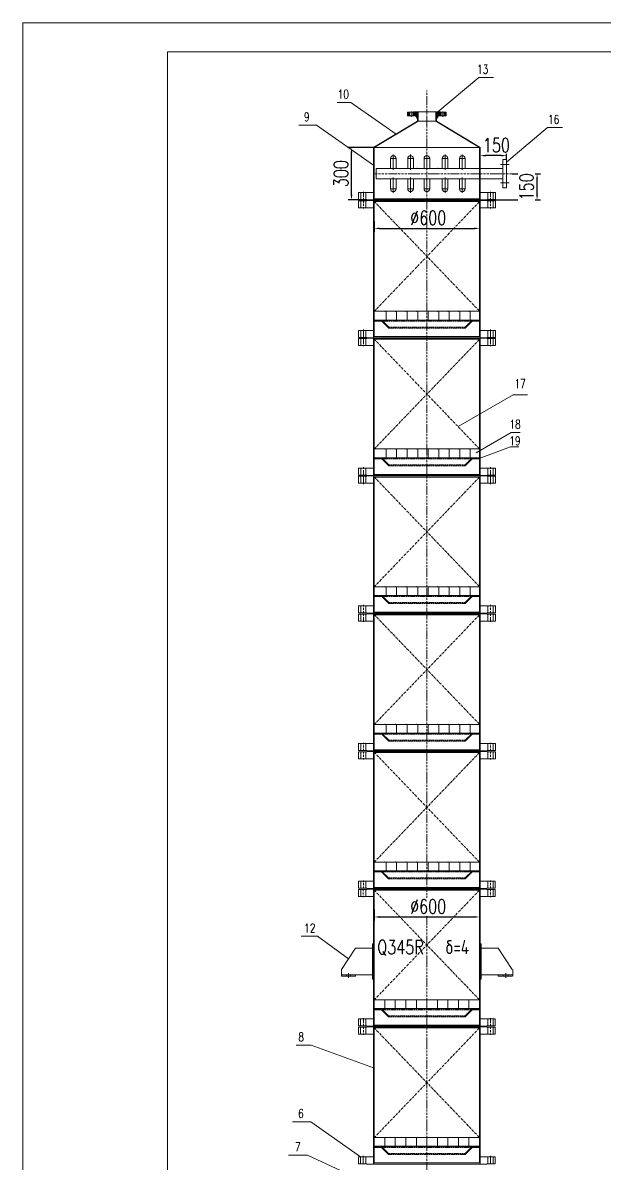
# Model space of a CAD drawing. Header units: millimetres. Extents: x 53862 to 60792, y 29949 to 39750.
# Drawn here: x 53862 to 57182, y 33243 to 39750 of the extents above; entities that cross this region are included whole.
import ezdxf

# ---------------------------------------------------------------- set-up
doc = ezdxf.new("R2010")
doc.units = ezdxf.units.MM
for name, pattern in [('ACAD_ISO02W100', [11, 8, -3]), ('ACAD_ISO10W100', [18.7, 12, -3, 0.7, -3]), ('ACAD_ISO12W100', [22.4, 12, -3, 0.7, -3, 0.7, -3])]:
    doc.linetypes.add(name, pattern=pattern)
for name, color, linetype, lineweight in [('中心线', 1, 'ACAD_ISO10W100', 18), ('双点划线', 3, 'ACAD_ISO12W100', 18), ('标注', 7, 'Continuous', 18), ('细实线', 7, 'Continuous', 18), ('虚线', 6, 'ACAD_ISO02W100', 18)]:
    doc.layers.add(name, color=color, linetype=linetype, lineweight=lineweight)
doc.styles.add('50', font='simplex.shx', dxfattribs={"width": 0.75, "height": 50, "bigfont": 'gbcbig.shx'})
doc.styles.add('80', font='simplex.shx', dxfattribs={"width": 0.75, "height": 80, "bigfont": 'gbcbig.shx'})
doc.dimstyles.new('80', dxfattribs={"dimtxt": 80, "dimasz": 30, "dimexe": 20, "dimexo": 1, "dimgap": 20, "dimtad": 1, "dimdec": 0, "dimdsep": 46, "dimtxsty": '80', "dimcen": 5, "dimadec": 0, "dimazin": 0, "dimtfac": 1, "dimtdec": 0, "dimtmove": 0, "dimatfit": 3, "dimfxl": 1, "dimtfill": 1, "dimarcsym": 1})

# ---------------------------------------------------------------- blocks, each defined once
blk = doc.blocks.new('*D27')
at = {"layer": 'Defpoints', "color": 0}
for p in [(55735.8, 39039.7), (55861.8, 39039.7), (55823.3, 38739.7)]:
    blk.add_point(p, dxfattribs=at)
at = {"layer": '标注', "color": 0, "lineweight": -2}
for p, q in [((55860.8, 39039.7), (55715.8, 39039.7)), ((55735.8, 38769.7), (55735.8, 39009.7)), ((55822.3, 38739.7), (55715.8, 38739.7))]:
    blk.add_line(p, q, dxfattribs=at)
at = {"layer": '标注', "color": 0}
for points in [[(55730.8, 39009.7), (55740.8, 39009.7), (55735.8, 39039.7)], [(55730.8, 38769.7), (55740.8, 38769.7), (55735.8, 38739.7)]]:
    blk.add_solid(points, dxfattribs=at)
at = {"layer": '标注', "color": 0, "insert": (55675.8, 38889.7), "char_height": 80, "attachment_point": 5, "rotation": 90, "style": '80', "bg_fill": 3, "box_fill_scale": 1.1, "bg_fill_color": 256, "bg_fill_true_color": 13158600, "bg_fill_transparency": 13723400}
blk.add_mtext('300', dxfattribs=at)
blk = doc.blocks.new('*D28')
at = {"layer": 'Defpoints', "color": 0}
for p in [(56651.4, 38889.7), (56508.3, 38739.7)]:
    blk.add_point(p, dxfattribs=at)
at = {"layer": '标注', "color": 0, "lineweight": -2}
for p, q in [((56652.4, 38889.7), (56813.5, 38889.7)), ((56793.5, 38769.7), (56793.5, 38859.7)), ((56509.3, 38739.7), (56813.5, 38739.7))]:
    blk.add_line(p, q, dxfattribs=at)
at = {"layer": '标注', "color": 0}
for points in [[(56788.5, 38859.7), (56798.5, 38859.7), (56793.5, 38889.7)], [(56788.5, 38769.7), (56798.5, 38769.7), (56793.5, 38739.7)]]:
    blk.add_solid(points, dxfattribs=at)
at = {"layer": '标注', "color": 0, "insert": (56733.5, 38814.7), "char_height": 80, "attachment_point": 5, "rotation": 90, "style": '80', "bg_fill": 3, "box_fill_scale": 1.1, "bg_fill_color": 256, "bg_fill_true_color": 13158600, "bg_fill_transparency": 11717176}
blk.add_mtext('150', dxfattribs=at)
at = {"layer": 'Defpoints', "color": 0}
blk.add_point((56793.5, 38889.7), dxfattribs=at)
blk = doc.blocks.new('*D29')
at = {"layer": 'Defpoints', "color": 0}
for p in [(56469.8, 38969.9), (56619.8, 38969.9)]:
    blk.add_point(p, dxfattribs=at)
at = {"layer": '标注', "color": 0, "lineweight": -2}
for p, q in [((56469.8, 38970.9), (56469.8, 39012.6)), ((56589.8, 38992.6), (56499.8, 38992.6)), ((56619.8, 38970.9), (56619.8, 39012.6))]:
    blk.add_line(p, q, dxfattribs=at)
at = {"layer": '标注', "color": 0}
for points in [[(56499.8, 38997.6), (56499.8, 38987.6), (56469.8, 38992.6)], [(56589.8, 38997.6), (56589.8, 38987.6), (56619.8, 38992.6)]]:
    blk.add_solid(points, dxfattribs=at)
at = {"layer": '标注', "color": 0, "insert": (56562, 39052.6), "char_height": 80, "attachment_point": 5, "style": '80', "bg_fill": 3, "box_fill_scale": 1.1, "bg_fill_color": 256, "bg_fill_true_color": 13158600, "bg_fill_transparency": 11717176}
blk.add_mtext('150', dxfattribs=at)
at = {"layer": 'Defpoints', "color": 0}
blk.add_point((56469.8, 38992.6), dxfattribs=at)
blk = doc.blocks.new('*D36')
at = {"layer": 'Defpoints', "color": 0}
for p in [(55865.8, 38620.6), (56465.8, 38620.6), (56465.8, 38577.8)]:
    blk.add_point(p, dxfattribs=at)
at = {"layer": '标注', "color": 0, "lineweight": -2}
for p, q in [((55865.8, 38619.6), (55865.8, 38557.8)), ((56465.8, 38619.6), (56465.8, 38557.8)), ((55895.8, 38577.8), (56435.8, 38577.8))]:
    blk.add_line(p, q, dxfattribs=at)
at = {"layer": '标注', "color": 0}
for points in [[(55895.8, 38582.8), (55895.8, 38572.8), (55865.8, 38577.8)], [(56435.8, 38582.8), (56435.8, 38572.8), (56465.8, 38577.8)]]:
    blk.add_solid(points, dxfattribs=at)
at = {"layer": '标注', "color": 0, "insert": (56173.2, 38637.8), "char_height": 80, "attachment_point": 5, "style": '80', "bg_fill": 3, "box_fill_scale": 1.1, "bg_fill_color": 256, "bg_fill_true_color": 13158600, "bg_fill_transparency": 0}
blk.add_mtext('%%C600', dxfattribs=at)
blk = doc.blocks.new('HGCAD#HGTFTK~A4Z~HGCAD图框')
at = {"layer": '细实线', "color": 7}
blk.add_lwpolyline([(5, -5), (-205, -5), (-205, 292), (5, 292)], close=True, dxfattribs=at)
at = {"layer": '细实线', "color": 2}
blk.add_lwpolyline([(0, 0), (-180, 0), (-180, 287), (0, 287)], close=True, dxfattribs=at)
blk = doc.blocks.new('*D24')
at = {"layer": 'Defpoints', "color": 0}
for p in [(55865.4, 34694.7), (56465.4, 34694.7), (56465.4, 34651.9)]:
    blk.add_point(p, dxfattribs=at)
at = {"layer": '标注', "color": 0, "lineweight": -2}
for p, q in [((55865.4, 34693.7), (55865.4, 34631.9)), ((56465.4, 34693.7), (56465.4, 34631.9)), ((55895.4, 34651.9), (56435.4, 34651.9))]:
    blk.add_line(p, q, dxfattribs=at)
at = {"layer": '标注', "color": 0}
for points in [[(55895.4, 34656.9), (55895.4, 34646.9), (55865.4, 34651.9)], [(56435.4, 34656.9), (56435.4, 34646.9), (56465.4, 34651.9)]]:
    blk.add_solid(points, dxfattribs=at)
at = {"layer": '标注', "color": 0, "insert": (56172.8, 34711.9), "char_height": 80, "attachment_point": 5, "style": '80', "bg_fill": 3, "box_fill_scale": 1.1, "bg_fill_color": 256, "bg_fill_true_color": 13158600, "bg_fill_transparency": 11716660}
blk.add_mtext('%%C600', dxfattribs=at)

msp = doc.modelspace()

# ---------------------------------------------------------------- hatches: boundary and pattern name
at = {"layer": '标注', "linetype": 'Continuous'}
h = msp.add_hatch(dxfattribs=at)
h.set_pattern_fill('_USER', scale=3, angle=45, style=0, pattern_type=0)
h.set_pattern_definition([(315, (-170873.817, 209322.663), (-2.121320344, -2.121320344), [])])
h.paths.add_polyline_path([(56055.8, 39219.7), (56055.8, 39239.7), (56066.8, 39239.7), (56066.8, 39219.7)])
h.paths.add_polyline_path([(56275.8, 39219.7), (56275.8, 39239.7), (56264.8, 39239.7), (56264.8, 39219.7)])
edge = h.paths.add_edge_path()
edge.add_arc((56097.4, 39213.7), 6, 31.42957, 90, ccw=False)
edge.add_line((56102.5, 39216.8), (56110.9, 39203.1))
edge.add_arc((56105.8, 39200), 6, 0, 31.42957, ccw=False)
edge.add_line((56111.8, 39200), (56111.8, 39189.7))
edge.add_line((56111.8, 39189.7), (56115.4, 39189.7))
edge.add_line((56115.4, 39189.7), (56115.4, 39241.7))
edge.add_line((56115.4, 39241.7), (56087.8, 39241.7))
edge.add_line((56087.8, 39241.7), (56087.8, 39239.7))
edge.add_line((56087.8, 39239.7), (56084.8, 39239.7))
edge.add_line((56084.8, 39239.7), (56084.8, 39219.7))
edge.add_line((56084.8, 39219.7), (56097.4, 39219.7))
edge = h.paths.add_edge_path()
edge.add_arc((56234.1, 39213.7), 6, 90, 148.57043)
edge.add_line((56229, 39216.8), (56220.7, 39203.1))
edge.add_arc((56225.8, 39200), 6, 148.57043, 180)
edge.add_line((56219.8, 39200), (56219.8, 39189.7))
edge.add_line((56219.8, 39189.7), (56216.2, 39189.7))
edge.add_line((56216.2, 39189.7), (56216.2, 39241.7))
edge.add_line((56216.2, 39241.7), (56243.8, 39241.7))
edge.add_line((56243.8, 39241.7), (56243.8, 39239.7))
edge.add_line((56243.8, 39239.7), (56246.8, 39239.7))
edge.add_line((56246.8, 39239.7), (56246.8, 39219.7))
edge.add_line((56246.8, 39219.7), (56234.1, 39219.7))

# ---------------------------------------------------------------- linework, layer by layer
at = {"layer": '中心线'}
for p, q in [((55973.8, 38911.6), (55973.8, 39000.9)), ((56072.2, 38911.6), (56072.2, 39000.9)), ((56165.4, 38911.6), (56165.4, 39000.9)), ((56269, 38911.6), (56269, 39000.9)), ((56367.4, 38911.6), (56367.4, 39000.9)), ((56633.6, 38942.3), (56582.9, 38942.3)), ((55870.9, 38889.7), (56651.4, 38889.7)), ((55973.8, 38867.8), (55973.8, 38778.4)), ((56072.2, 38867.8), (56072.2, 38778.4)), ((56165.4, 38867.8), (56165.4, 38778.4)), ((56269, 38867.8), (56269, 38778.4)), ((56367.4, 38867.8), (56367.4, 38778.4)), ((55803.8, 38739.9), (55803.8, 38786.2)), ((56528.3, 38739.9), (56528.3, 38786.2)), ((56633.6, 38837), (56582.9, 38837)), ((55803.3, 38736.4), (55803.3, 38690.6)), ((55823.3, 38738.2), (56508.3, 38738.2)), ((56528.3, 38736.4), (56528.3, 38690.6)), ((55803.3, 37951.2), (55803.3, 37905.4)), ((55803.8, 37954.7), (55803.8, 38001)), ((55823.3, 37953), (56508.3, 37953)), ((56528.3, 37954.7), (56528.3, 38001)), ((56528.3, 37951.2), (56528.3, 37905.4)), ((55803.3, 37166), (55803.3, 37120.2)), ((55803.8, 37169.5), (55803.8, 37215.9)), ((55823.3, 37167.8), (56508.3, 37167.8)), ((56528.3, 37169.5), (56528.3, 37215.9)), ((56528.3, 37166), (56528.3, 37120.2)), ((55803.3, 36380.9), (55803.3, 36335)), ((55803.8, 36384.3), (55803.8, 36430.7)), ((55823.3, 36382.6), (56508.3, 36382.6)), ((56528.3, 36384.3), (56528.3, 36430.7)), ((56528.3, 36380.9), (56528.3, 36335)), ((55803.3, 35595.7), (55803.3, 35549.8)), ((55803.8, 35599.1), (55803.8, 35645.5)), ((55823.3, 35597.4), (56508.3, 35597.4)), ((56528.3, 35599.1), (56528.3, 35645.5)), ((56528.3, 35595.7), (56528.3, 35549.8)), ((55803.5, 34813.9), (55803.5, 34860.3)), ((56528, 34813.9), (56528, 34860.3)), ((55803, 34810.5), (55803, 34764.7)), ((55823, 34812.2), (56508, 34812.2)), ((56528, 34810.5), (56528, 34764.7)), ((55803.4, 34028.7), (55803.4, 34075.1)), ((56527.9, 34028.7), (56527.9, 34075.1)), ((55803.4, 34025.3), (55803.4, 33979.5)), ((55822.9, 34027), (56507.9, 34027)), ((56527.9, 34025.3), (56527.9, 33979.5)), ((55802.9, 33243.6), (55802.9, 33289.9)), ((56527.9, 33243.6), (56527.9, 33289.9))]:
    msp.add_line(p, q, dxfattribs=at)
at = {"layer": '双点划线'}
for p, q in [((55865.8, 37945.5), (56465.8, 37320.3)), ((55865.8, 37320.3), (56465.8, 37945.5)), ((55865.8, 37160.3), (56465.8, 36535.1)), ((55865.8, 36535.1), (56465.8, 37160.3)), ((55865.8, 36375.1), (56465.8, 35749.9)), ((55865.8, 35749.9), (56465.8, 36375.1)), ((55865.5, 35589.9), (56465.5, 34964.7)), ((55865.5, 34964.7), (56465.5, 35589.9)), ((55865.4, 34804.7), (56465.4, 34179.5)), ((55865.4, 34179.5), (56465.4, 34804.7)), ((55865.4, 34019.5), (56465.4, 33394.4)), ((55865.4, 33394.4), (56465.4, 34019.5))]:
    msp.add_line(p, q, dxfattribs=at)
at = {"layer": '标注'}
for p, q in [((56227.8, 39241.7), (56461.9, 39438.1)), ((56461.9, 39438.1), (56546.1, 39438.1)), ((55731.8, 39296), (55654.1, 39296)), ((55990.8, 39114.7), (55731.8, 39296)), ((56055.8, 39219.7), (56055.8, 39239.7)), ((56055.8, 39239.7), (56087.8, 39239.7)), ((56066.8, 39219.7), (56066.8, 39239.7)), ((56084.8, 39219.7), (56084.8, 39239.7)), ((56087.8, 39239.7), (56087.8, 39241.7)), ((56087.8, 39241.7), (56243.8, 39241.7)), ((56115.4, 39189.7), (56115.4, 39241.7)), ((56216.2, 39189.7), (56216.2, 39241.7)), ((56243.8, 39241.7), (56243.8, 39239.7)), ((56275.8, 39239.7), (56243.8, 39239.7)), ((56246.8, 39219.7), (56246.8, 39239.7)), ((56264.8, 39219.7), (56264.8, 39239.7)), ((56275.8, 39219.7), (56275.8, 39239.7)), ((56055.8, 39219.7), (56097.4, 39219.7)), ((56102.5, 39216.8), (56110.9, 39203.1)), ((56111.8, 39189.7), (56111.8, 39200)), ((56111.8, 39189.7), (56219.8, 39189.7)), ((56111.8, 39189.7), (56219.8, 39189.7)), ((56219.8, 39189.7), (56219.8, 39200)), ((56229, 39216.8), (56220.7, 39203.1)), ((56275.8, 39219.7), (56234.1, 39219.7)), ((55536.8, 39166.5), (55435.3, 39166.5)), ((56853.8, 39152.4), (56938.1, 39152.4)), ((55973.8, 38919.7), (55973.8, 38992.7)), ((56072.2, 38919.7), (56072.2, 38987.3)), ((56269, 38919.7), (56269, 38995.4)), ((56367.4, 38919.7), (56367.4, 38998.1)), ((55957.8, 38919.7), (55957.8, 38976.2)), ((55957.8, 38976.2), (55989.8, 38976.2)), ((55989.8, 38919.7), (55989.8, 38976.2)), ((56056.2, 38919.7), (56056.2, 38976.2)), ((56056.2, 38976.2), (56088.2, 38976.2)), ((56088.2, 38919.7), (56088.2, 38976.2)), ((56149.4, 38919.7), (56149.4, 38976.2)), ((56149.4, 38976.2), (56181.4, 38976.2)), ((56181.4, 38919.7), (56181.4, 38976.2)), ((56253, 38919.7), (56253, 38976.2)), ((56253, 38976.2), (56285, 38976.2)), ((56285, 38919.7), (56285, 38976.2)), ((56351.4, 38919.7), (56351.4, 38976.2)), ((56351.4, 38976.2), (56383.4, 38976.2)), ((56383.4, 38919.7), (56383.4, 38976.2)), ((55957.8, 38859.7), (55957.8, 38803.2)), ((55973.8, 38859.7), (55973.8, 38786.6)), ((55989.8, 38859.7), (55989.8, 38803.2)), ((56056.2, 38859.7), (56056.2, 38803.2)), ((56072.2, 38859.7), (56072.2, 38792)), ((56088.2, 38859.7), (56088.2, 38803.2)), ((56149.4, 38859.7), (56149.4, 38803.2)), ((56181.4, 38859.7), (56181.4, 38803.2)), ((56253, 38859.7), (56253, 38803.2)), ((56269, 38859.7), (56269, 38783.9)), ((56285, 38859.7), (56285, 38803.2)), ((56351.4, 38859.7), (56351.4, 38803.2)), ((56367.4, 38859.7), (56367.4, 38781.2)), ((56383.4, 38859.7), (56383.4, 38803.2)), ((55957.8, 38803.2), (55989.8, 38803.2)), ((56056.2, 38803.2), (56088.2, 38803.2)), ((56149.4, 38803.2), (56181.4, 38803.2)), ((56253, 38803.2), (56285, 38803.2)), ((56351.4, 38803.2), (56383.4, 38803.2)), ((55775.8, 38781.7), (55775.8, 38741.7)), ((55775.8, 37996.5), (55775.8, 37956.5)), ((56343.6, 37447.6), (56657.9, 37629.1)), ((56657.9, 37629.1), (56739.2, 37629.1)), ((56445.6, 37298.3), (56645.3, 37413.6)), ((56645.3, 37413.6), (56696.9, 37413.6)), ((56463.2, 37266.3), (56642.9, 37331.7)), ((56642.9, 37331.7), (56689.3, 37331.7)), ((55775.8, 37211.3), (55775.8, 37171.3)), ((55775.8, 36426.1), (55775.8, 36386.1)), ((55775.8, 35640.9), (55775.8, 35600.9)), ((55775.5, 34855.7), (55775.5, 34815.7)), ((55541.4, 34541.8), (55447.9, 34541.8)), ((55718.7, 34413.2), (55541.4, 34541.8)), ((55861.4, 34498.2), (55855.4, 34498.2)), ((55855.4, 34298.2), (55855.4, 34498.2)), ((56469.4, 34498.2), (56475.4, 34498.2)), ((56475.4, 34298.2), (56475.4, 34498.2)), ((55758.7, 34474.2), (55678.7, 34352.2)), ((55855.4, 34474.2), (55758.7, 34474.2)), ((56475.4, 34474.2), (56572.2, 34474.2)), ((56572.2, 34474.2), (56652.2, 34352.2)), ((55678.7, 34352.2), (55678.7, 34314.2)), ((55855.4, 34322.2), (55678.7, 34322.2)), ((55678.7, 34314.2), (55758.7, 34314.2)), ((55706.7, 34314.2), (55706.7, 34322.2)), ((55730.7, 34314.2), (55730.7, 34322.2)), ((55758.7, 34322.2), (55758.7, 34314.2)), ((55861.4, 34298.2), (55855.4, 34298.2)), ((56469.4, 34298.2), (56475.4, 34298.2)), ((56475.4, 34322.2), (56652.2, 34322.2)), ((56572.2, 34322.2), (56572.2, 34314.2)), ((56652.2, 34314.2), (56572.2, 34314.2)), ((56600.2, 34314.2), (56600.2, 34322.2)), ((56628.2, 34314.2), (56628.2, 34322.2)), ((56656.2, 34352.2), (56656.2, 34314.2)), ((55775.4, 34070.5), (55775.4, 34030.5)), ((55504.9, 33921.8), (55421, 33921.8)), ((55861.4, 33792.1), (55504.9, 33921.8)), ((55503.5, 33484.5), (55398.7, 33484.5)), ((55787.9, 33285.4), (55503.5, 33484.5)), ((55485.1, 33294.9), (55376.8, 33294.9)), ((55861.4, 33119.4), (55485.1, 33294.9))]:
    msp.add_line(p, q, dxfattribs=at)
at = {"layer": '标注', "color": 1, "linetype": 'ACAD_ISO10W100'}
for p, q in [((56075.8, 39214.7), (56075.8, 39244.7)), ((56075.8, 39214.7), (56075.8, 39244.7)), ((56255.8, 39214.7), (56255.8, 39244.7)), ((55718.7, 34304.2), (55718.7, 34332.2)), ((56616.2, 34304.2), (56616.2, 34332.2))]:
    msp.add_line(p, q, dxfattribs=at)
at = {"layer": '标注'}
for centre, radius, start, end in [((56097.4, 39213.7), 6, 31.42957, 90), ((56105.8, 39200), 6, 0, 31.42957), ((56225.8, 39200), 6, 148.57043, 180), ((56234.1, 39213.7), 6, 90, 148.57043), ((55973.8, 38976.2), 16, 0, 180), ((56072.2, 38976.2), 16, 0, 180), ((56165.4, 38976.2), 16, 0, 180), ((56269, 38976.2), 16, 0, 180), ((56367.4, 38976.2), 16, 0, 180), ((55973.8, 38803.2), 16, 180, 0), ((56072.2, 38803.2), 16, 180, 0), ((56165.4, 38803.2), 16, 180, 0), ((56269, 38803.2), 16, 180, 0), ((56367.4, 38803.2), 16, 180, 0)]:
    msp.add_arc(centre, radius, start, end, dxfattribs=at)
for p in [(55973.8, 38919.7), (55993.5, 38919.7), (56072.2, 38919.7), (56111.6, 38919.7), (56162.9, 38919.7), (56229.6, 38919.7), (56269, 38919.7), (56347.7, 38919.7), (56367.4, 38919.7), (56162.9, 38859.7)]:
    msp.add_point(p, dxfattribs=at)
at = {"layer": '细实线'}
for p, q in [((56111.8, 39189.7), (55861.8, 39039.7)), ((55865.8, 39039.7), (56115.8, 39189.7)), ((56111.8, 39189.7), (56219.8, 39189.7)), ((56215.8, 39189.7), (56465.8, 39039.7)), ((56219.8, 39189.7), (56469.8, 39039.7)), ((55861.8, 39039.7), (55861.8, 38739.7)), ((55861.8, 39039.7), (56469.8, 39039.7)), ((55865.8, 39039.7), (55865.8, 38745.7)), ((56465.8, 39039.7), (56465.8, 38745.7)), ((56469.8, 39039.7), (56469.8, 38739.7)), ((56619.8, 38969.9), (56598.4, 38969.9)), ((56598.4, 38969.9), (56598.4, 38889.7)), ((56619.8, 38969.9), (56619.8, 38809.5)), ((56465.8, 38859.7), (56598.4, 38859.7)), ((56598.4, 38809.5), (56598.4, 38889.7)), ((56619.8, 38809.5), (56598.4, 38809.5)), ((55775.8, 38781.7), (55861.8, 38781.7)), ((55775.8, 38741.7), (55823.3, 38741.7)), ((55775.8, 38734.7), (55823.3, 38734.7)), ((55775.8, 38734.7), (55775.8, 38694.7)), ((55788.3, 38781.7), (55788.3, 38741.7)), ((55788.3, 38734.7), (55788.3, 38694.7)), ((55818.3, 38741.7), (55818.3, 38781.7)), ((55818.3, 38734.7), (55818.3, 38694.7)), ((55823.3, 38739.7), (55823.3, 38741.7)), ((55823.3, 38739.7), (56508.3, 38739.7)), ((55823.3, 38736.7), (56508.3, 38736.7)), ((55823.3, 38736.7), (55823.3, 38734.7)), ((55861.8, 38745.7), (55865.8, 38745.7)), ((55861.8, 38736.7), (55861.8, 38332.3)), ((55861.8, 38730.7), (56469.8, 38730.7)), ((55865.8, 38745.7), (56465.8, 38745.7)), ((55865.8, 38730.7), (55865.8, 38332.3)), ((56465.8, 38745.7), (56469.8, 38745.7)), ((56465.8, 38730.7), (56465.8, 38332.3)), ((56469.8, 38781.7), (56555.8, 38781.7)), ((56469.8, 38736.7), (56469.8, 38332.3)), ((56508.3, 38741.7), (56555.8, 38741.7)), ((56508.3, 38739.7), (56508.3, 38741.7)), ((56508.3, 38736.7), (56508.3, 38734.7)), ((56508.3, 38734.7), (56555.8, 38734.7)), ((56513.3, 38741.7), (56513.3, 38781.7)), ((56513.3, 38734.7), (56513.3, 38694.7)), ((56543.3, 38741.7), (56543.3, 38781.7)), ((56543.3, 38734.7), (56543.3, 38694.7)), ((56555.8, 38741.7), (56555.8, 38781.7)), ((56555.8, 38734.7), (56555.8, 38694.7)), ((55775.8, 38694.7), (55861.8, 38694.7)), ((56469.8, 38694.7), (56555.8, 38694.7)), ((55861.8, 38332.3), (55861.8, 37954.5)), ((55865.8, 38332.3), (55865.8, 37960.5)), ((56465.8, 38332.3), (56465.8, 37960.5)), ((56469.8, 38332.3), (56469.8, 37954.5)), ((55865.8, 38105.5), (56465.8, 38105.5)), ((55933.1, 38105.5), (55933.1, 38055.5)), ((55993.1, 38105.5), (55993.1, 38055.5)), ((56053.1, 38105.5), (56053.1, 38055.5)), ((56113.1, 38105.5), (56113.1, 38055.5)), ((56173.1, 38105.5), (56173.1, 38055.5)), ((56233.1, 38105.5), (56233.1, 38055.5)), ((56293.1, 38105.5), (56293.1, 38055.5)), ((56353.1, 38105.5), (56353.1, 38055.5)), ((56413.1, 38105.5), (56413.1, 38055.5)), ((55865.8, 38055.5), (56465.8, 38055.5)), ((55865.8, 38054.5), (55907.8, 38054.5)), ((55865.8, 38049.5), (55907.8, 38049.5)), ((55907.8, 38054.5), (55907.8, 38049.5)), ((55907.8, 38054.5), (55947.8, 38015.1)), ((55907.8, 38049.5), (55947.8, 38009.5)), ((55947.8, 38009.5), (55947.8, 38015.1)), ((56423.8, 38054.5), (56383.8, 38015.1)), ((56423.8, 38049.5), (56383.8, 38009.5)), ((56383.8, 38009.5), (56383.8, 38015.1)), ((56423.8, 38054.5), (56465.8, 38054.5)), ((56423.8, 38054.5), (56423.8, 38049.5)), ((56423.8, 38049.5), (56465.8, 38049.5)), ((55775.8, 37996.5), (55861.8, 37996.5)), ((55775.8, 37956.5), (55823.3, 37956.5)), ((55775.8, 37949.5), (55823.3, 37949.5)), ((55775.8, 37949.5), (55775.8, 37909.5)), ((55788.3, 37996.5), (55788.3, 37956.5)), ((55788.3, 37949.5), (55788.3, 37909.5)), ((55818.3, 37956.5), (55818.3, 37996.5)), ((55818.3, 37949.5), (55818.3, 37909.5)), ((55823.3, 37954.5), (55823.3, 37956.5)), ((55823.3, 37954.5), (56508.3, 37954.5)), ((55823.3, 37951.5), (56508.3, 37951.5)), ((55823.3, 37951.5), (55823.3, 37949.5)), ((55861.8, 37960.5), (55865.8, 37960.5)), ((55861.8, 37951.5), (55861.8, 37547.1)), ((55861.8, 37945.5), (56469.8, 37945.5)), ((55865.8, 37960.5), (56465.8, 37960.5)), ((55865.8, 37945.5), (55865.8, 37547.1)), ((56465.8, 37960.5), (56469.8, 37960.5)), ((56465.8, 37945.5), (56465.8, 37547.1)), ((56469.8, 37996.5), (56555.8, 37996.5)), ((56469.8, 37951.5), (56469.8, 37547.1)), ((56508.3, 37956.5), (56555.8, 37956.5)), ((56508.3, 37954.5), (56508.3, 37956.5)), ((56508.3, 37951.5), (56508.3, 37949.5)), ((56508.3, 37949.5), (56555.8, 37949.5)), ((56513.3, 37956.5), (56513.3, 37996.5)), ((56513.3, 37949.5), (56513.3, 37909.5)), ((56543.3, 37956.5), (56543.3, 37996.5)), ((56543.3, 37949.5), (56543.3, 37909.5)), ((56555.8, 37956.5), (56555.8, 37996.5)), ((56555.8, 37949.5), (56555.8, 37909.5)), ((55775.8, 37909.5), (55861.8, 37909.5)), ((56469.8, 37909.5), (56555.8, 37909.5)), ((55861.8, 37547.1), (55861.8, 37169.3)), ((55865.8, 37547.1), (55865.8, 37175.3)), ((56465.8, 37547.1), (56465.8, 37175.3)), ((56469.8, 37547.1), (56469.8, 37169.3)), ((55865.8, 37320.3), (56465.8, 37320.3)), ((55933.1, 37320.3), (55933.1, 37270.3)), ((55993.1, 37320.3), (55993.1, 37270.3)), ((56053.1, 37320.3), (56053.1, 37270.3)), ((56113.1, 37320.3), (56113.1, 37270.3)), ((56173.1, 37320.3), (56173.1, 37270.3)), ((56233.1, 37320.3), (56233.1, 37270.3)), ((56293.1, 37320.3), (56293.1, 37270.3)), ((56353.1, 37320.3), (56353.1, 37270.3)), ((56413.1, 37320.3), (56413.1, 37270.3)), ((55865.8, 37270.3), (56465.8, 37270.3)), ((55865.8, 37269.3), (55907.8, 37269.3)), ((55865.8, 37264.3), (55907.8, 37264.3)), ((55907.8, 37269.3), (55907.8, 37264.3)), ((55907.8, 37269.3), (55947.8, 37229.9)), ((55907.8, 37264.3), (55947.8, 37224.3)), ((55947.8, 37224.3), (55947.8, 37229.9)), ((56423.8, 37269.3), (56383.8, 37229.9)), ((56423.8, 37264.3), (56383.8, 37224.3)), ((56383.8, 37224.3), (56383.8, 37229.9)), ((56423.8, 37269.3), (56465.8, 37269.3)), ((56423.8, 37269.3), (56423.8, 37264.3)), ((56423.8, 37264.3), (56465.8, 37264.3)), ((55775.8, 37211.3), (55861.8, 37211.3)), ((55775.8, 37171.3), (55823.3, 37171.3)), ((55775.8, 37164.3), (55823.3, 37164.3)), ((55775.8, 37164.3), (55775.8, 37124.3)), ((55788.3, 37211.3), (55788.3, 37171.3)), ((55788.3, 37164.3), (55788.3, 37124.3)), ((55818.3, 37171.3), (55818.3, 37211.3)), ((55818.3, 37164.3), (55818.3, 37124.3)), ((55823.3, 37169.3), (55823.3, 37171.3)), ((55823.3, 37169.3), (56508.3, 37169.3)), ((55823.3, 37166.3), (56508.3, 37166.3)), ((55823.3, 37166.3), (55823.3, 37164.3)), ((55861.8, 37175.3), (55865.8, 37175.3)), ((55861.8, 37166.3), (55861.8, 36761.9)), ((55861.8, 37160.3), (56469.8, 37160.3)), ((55865.8, 37175.3), (56465.8, 37175.3)), ((55865.8, 37160.3), (55865.8, 36761.9)), ((56465.8, 37175.3), (56469.8, 37175.3)), ((56465.8, 37160.3), (56465.8, 36761.9)), ((56469.8, 37211.3), (56555.8, 37211.3)), ((56469.8, 37166.3), (56469.8, 36761.9)), ((56508.3, 37171.3), (56555.8, 37171.3)), ((56508.3, 37169.3), (56508.3, 37171.3)), ((56508.3, 37166.3), (56508.3, 37164.3)), ((56508.3, 37164.3), (56555.8, 37164.3)), ((56513.3, 37171.3), (56513.3, 37211.3)), ((56513.3, 37164.3), (56513.3, 37124.3)), ((56543.3, 37171.3), (56543.3, 37211.3)), ((56543.3, 37164.3), (56543.3, 37124.3)), ((56555.8, 37171.3), (56555.8, 37211.3)), ((56555.8, 37164.3), (56555.8, 37124.3)), ((55775.8, 37124.3), (55861.8, 37124.3)), ((56469.8, 37124.3), (56555.8, 37124.3)), ((55861.8, 36761.9), (55861.8, 36384.1)), ((55865.8, 36761.9), (55865.8, 36390.1)), ((56465.8, 36761.9), (56465.8, 36390.1)), ((56469.8, 36761.9), (56469.8, 36384.1)), ((55865.8, 36535.1), (56465.8, 36535.1)), ((55933.1, 36535.1), (55933.1, 36485.1)), ((55993.1, 36535.1), (55993.1, 36485.1)), ((56053.1, 36535.1), (56053.1, 36485.1)), ((56113.1, 36535.1), (56113.1, 36485.1)), ((56173.1, 36535.1), (56173.1, 36485.1)), ((56233.1, 36535.1), (56233.1, 36485.1)), ((56293.1, 36535.1), (56293.1, 36485.1)), ((56353.1, 36535.1), (56353.1, 36485.1)), ((56413.1, 36535.1), (56413.1, 36485.1)), ((55865.8, 36485.1), (56465.8, 36485.1)), ((55865.8, 36484.1), (55907.8, 36484.1)), ((55865.8, 36479.1), (55907.8, 36479.1)), ((55907.8, 36484.1), (55907.8, 36479.1)), ((55907.8, 36484.1), (55947.8, 36444.7)), ((55907.8, 36479.1), (55947.8, 36439.1)), ((55947.8, 36439.1), (55947.8, 36444.7)), ((56423.8, 36484.1), (56383.8, 36444.7)), ((56423.8, 36479.1), (56383.8, 36439.1)), ((56383.8, 36439.1), (56383.8, 36444.7)), ((56423.8, 36484.1), (56465.8, 36484.1)), ((56423.8, 36484.1), (56423.8, 36479.1)), ((56423.8, 36479.1), (56465.8, 36479.1)), ((55775.8, 36426.1), (55861.8, 36426.1)), ((55775.8, 36386.1), (55823.3, 36386.1)), ((55775.8, 36379.1), (55823.3, 36379.1)), ((55775.8, 36379.1), (55775.8, 36339.1)), ((55788.3, 36426.1), (55788.3, 36386.1)), ((55788.3, 36379.1), (55788.3, 36339.1)), ((55818.3, 36386.1), (55818.3, 36426.1)), ((55818.3, 36379.1), (55818.3, 36339.1)), ((55823.3, 36384.1), (55823.3, 36386.1)), ((55823.3, 36384.1), (56508.3, 36384.1)), ((55823.3, 36381.1), (56508.3, 36381.1)), ((55823.3, 36381.1), (55823.3, 36379.1)), ((55861.8, 36390.1), (55865.8, 36390.1)), ((55861.8, 36381.1), (55861.8, 35976.7)), ((55865.8, 36390.1), (56465.8, 36390.1)), ((56465.8, 36390.1), (56469.8, 36390.1)), ((56469.8, 36426.1), (56555.8, 36426.1)), ((56469.8, 36381.1), (56469.8, 35976.7)), ((56508.3, 36386.1), (56555.8, 36386.1)), ((56508.3, 36384.1), (56508.3, 36386.1)), ((56508.3, 36381.1), (56508.3, 36379.1)), ((56508.3, 36379.1), (56555.8, 36379.1)), ((56513.3, 36386.1), (56513.3, 36426.1)), ((56513.3, 36379.1), (56513.3, 36339.1)), ((56543.3, 36386.1), (56543.3, 36426.1)), ((56543.3, 36379.1), (56543.3, 36339.1)), ((56555.8, 36386.1), (56555.8, 36426.1)), ((56555.8, 36379.1), (56555.8, 36339.1)), ((55775.8, 36339.1), (55861.8, 36339.1)), ((55861.8, 36375.1), (56469.8, 36375.1)), ((55865.8, 36375.1), (55865.8, 35976.7)), ((56465.8, 36375.1), (56465.8, 35976.7)), ((56469.8, 36339.1), (56555.8, 36339.1)), ((55861.8, 35976.7), (55861.8, 35598.9)), ((55865.8, 35976.7), (55865.8, 35604.9)), ((56465.8, 35976.7), (56465.8, 35604.9)), ((56469.8, 35976.7), (56469.8, 35598.9)), ((55865.8, 35749.9), (56465.8, 35749.9)), ((55933.1, 35749.9), (55933.1, 35699.9)), ((55993.1, 35749.9), (55993.1, 35699.9)), ((56053.1, 35749.9), (56053.1, 35699.9)), ((56113.1, 35749.9), (56113.1, 35699.9)), ((56173.1, 35749.9), (56173.1, 35699.9)), ((56233.1, 35749.9), (56233.1, 35699.9)), ((56293.1, 35749.9), (56293.1, 35699.9)), ((56353.1, 35749.9), (56353.1, 35699.9)), ((56413.1, 35749.9), (56413.1, 35699.9)), ((55865.8, 35699.9), (56465.8, 35699.9)), ((55865.8, 35698.9), (55907.8, 35698.9)), ((55865.8, 35693.9), (55907.8, 35693.9)), ((55907.8, 35698.9), (55907.8, 35693.9)), ((55907.8, 35698.9), (55947.8, 35659.5)), ((55907.8, 35693.9), (55947.8, 35653.9)), ((55947.8, 35653.9), (55947.8, 35659.5)), ((56423.8, 35698.9), (56383.8, 35659.5)), ((56423.8, 35693.9), (56383.8, 35653.9)), ((56383.8, 35653.9), (56383.8, 35659.5)), ((56423.8, 35698.9), (56465.8, 35698.9)), ((56423.8, 35698.9), (56423.8, 35693.9)), ((56423.8, 35693.9), (56465.8, 35693.9)), ((55775.8, 35640.9), (55861.8, 35640.9)), ((55775.8, 35600.9), (55823.3, 35600.9)), ((55788.3, 35640.9), (55788.3, 35600.9)), ((55818.3, 35600.9), (55818.3, 35640.9)), ((55823.3, 35598.9), (55823.3, 35600.9)), ((55823.3, 35598.9), (56508.3, 35598.9)), ((55823.3, 35595.9), (56508.3, 35595.9)), ((55823.3, 35595.9), (55823.3, 35593.9)), ((55861.5, 35595.9), (55861.5, 35191.5)), ((55861.8, 35604.9), (55865.8, 35604.9)), ((55865.8, 35604.9), (56465.8, 35604.9)), ((56465.8, 35604.9), (56469.8, 35604.9)), ((56469.5, 35595.9), (56469.5, 35191.5)), ((56469.8, 35640.9), (56555.8, 35640.9)), ((56508.3, 35600.9), (56555.8, 35600.9)), ((56508.3, 35598.9), (56508.3, 35600.9)), ((56508.3, 35595.9), (56508.3, 35593.9)), ((56513.3, 35600.9), (56513.3, 35640.9)), ((56543.3, 35600.9), (56543.3, 35640.9)), ((56555.8, 35600.9), (56555.8, 35640.9)), ((55775.8, 35593.9), (55823.3, 35593.9)), ((55775.8, 35593.9), (55775.8, 35553.9)), ((55775.8, 35553.9), (55861.8, 35553.9)), ((55788.3, 35593.9), (55788.3, 35553.9)), ((55818.3, 35593.9), (55818.3, 35553.9)), ((55861.8, 35589.9), (56469.8, 35589.9)), ((55865.5, 35589.9), (55865.5, 35191.5)), ((56465.5, 35589.9), (56465.5, 35191.5)), ((56469.8, 35553.9), (56555.8, 35553.9)), ((56508.3, 35593.9), (56555.8, 35593.9)), ((56513.3, 35593.9), (56513.3, 35553.9)), ((56543.3, 35593.9), (56543.3, 35553.9)), ((56555.8, 35593.9), (56555.8, 35553.9)), ((55861.5, 35191.5), (55861.5, 34813.7)), ((55865.5, 35191.5), (55865.5, 34819.7)), ((56465.5, 35191.5), (56465.5, 34819.7)), ((56469.5, 35191.5), (56469.5, 34813.7)), ((55865.5, 34964.7), (56465.5, 34964.7)), ((55932.8, 34964.7), (55932.8, 34914.7)), ((55992.8, 34964.7), (55992.8, 34914.7)), ((56052.8, 34964.7), (56052.8, 34914.7)), ((56112.8, 34964.7), (56112.8, 34914.7)), ((56172.8, 34964.7), (56172.8, 34914.7)), ((56232.8, 34964.7), (56232.8, 34914.7)), ((56292.8, 34964.7), (56292.8, 34914.7)), ((56352.8, 34964.7), (56352.8, 34914.7)), ((56412.8, 34964.7), (56412.8, 34914.7)), ((55865.5, 34914.7), (56465.5, 34914.7)), ((55865.5, 34913.7), (55907.5, 34913.7)), ((55865.5, 34908.7), (55907.5, 34908.7)), ((55907.5, 34913.7), (55907.5, 34908.7)), ((55907.5, 34913.7), (55947.5, 34874.3)), ((55907.5, 34908.7), (55947.5, 34868.7)), ((56423.5, 34913.7), (56383.5, 34874.3)), ((56423.5, 34908.7), (56383.5, 34868.7)), ((56423.5, 34913.7), (56465.5, 34913.7)), ((56423.5, 34913.7), (56423.5, 34908.7)), ((56423.5, 34908.7), (56465.5, 34908.7)), ((55775.5, 34855.7), (55861.5, 34855.7)), ((55775.5, 34815.7), (55823, 34815.7)), ((55788, 34855.7), (55788, 34815.7)), ((55818, 34815.7), (55818, 34855.7)), ((55823, 34813.7), (55823, 34815.7)), ((55823, 34813.7), (56508, 34813.7)), ((55861.5, 34819.7), (55865.5, 34819.7)), ((55865.5, 34819.7), (56465.5, 34819.7)), ((55947.5, 34868.7), (55947.5, 34874.3)), ((56383.5, 34868.7), (56383.5, 34874.3)), ((56465.5, 34819.7), (56469.5, 34819.7)), ((56469.5, 34855.7), (56555.5, 34855.7)), ((56508, 34815.7), (56555.5, 34815.7)), ((56508, 34813.7), (56508, 34815.7)), ((56513, 34815.7), (56513, 34855.7)), ((56543, 34815.7), (56543, 34855.7)), ((56555.5, 34815.7), (56555.5, 34855.7)), ((55775.5, 34808.7), (55823, 34808.7)), ((55775.5, 34808.7), (55775.5, 34768.7)), ((55775.5, 34768.7), (55861.5, 34768.7)), ((55788, 34808.7), (55788, 34768.7)), ((55818, 34808.7), (55818, 34768.7)), ((55823, 34810.7), (56508, 34810.7)), ((55823, 34810.7), (55823, 34808.7)), ((55861.4, 34810.7), (55861.4, 34406.4)), ((55861.5, 34804.7), (56469.5, 34804.7)), ((55865.4, 34804.7), (55865.4, 34406.4)), ((56465.4, 34804.7), (56465.4, 34406.4)), ((56469.4, 34810.7), (56469.4, 34406.4)), ((56469.5, 34768.7), (56555.5, 34768.7)), ((56508, 34810.7), (56508, 34808.7)), ((56508, 34808.7), (56555.5, 34808.7)), ((56513, 34808.7), (56513, 34768.7)), ((56543, 34808.7), (56543, 34768.7)), ((56555.5, 34808.7), (56555.5, 34768.7)), ((55861.4, 34406.4), (55861.4, 34028.5)), ((55865.4, 34406.4), (55865.4, 34034.5)), ((56465.4, 34406.4), (56465.4, 34034.5)), ((56469.4, 34406.4), (56469.4, 34028.5)), ((55865.4, 34179.5), (56465.4, 34179.5)), ((55925.4, 34179.5), (55925.4, 34129.5)), ((55985.4, 34179.5), (55985.4, 34129.5)), ((56045.4, 34179.5), (56045.4, 34129.5)), ((56105.4, 34179.5), (56105.4, 34129.5)), ((56165.4, 34179.5), (56165.4, 34129.5)), ((56225.4, 34179.5), (56225.4, 34129.5)), ((56285.4, 34179.5), (56285.4, 34129.5)), ((56345.4, 34179.5), (56345.4, 34129.5)), ((56405.4, 34179.5), (56405.4, 34129.5)), ((55865.4, 34129.5), (56465.4, 34129.5)), ((55865.4, 34128.5), (55907.4, 34128.5)), ((55865.4, 34123.5), (55907.4, 34123.5)), ((55907.4, 34128.5), (55907.4, 34123.5)), ((55907.4, 34128.5), (55947.4, 34089.1)), ((55907.4, 34123.5), (55947.4, 34083.5)), ((56423.4, 34128.5), (56383.4, 34089.1)), ((56423.4, 34123.5), (56383.4, 34083.5)), ((56423.4, 34128.5), (56465.4, 34128.5)), ((56423.4, 34128.5), (56423.4, 34123.5)), ((56423.4, 34123.5), (56465.4, 34123.5)), ((55775.4, 34070.5), (55861.4, 34070.5)), ((55787.9, 34070.5), (55787.9, 34030.5)), ((55817.9, 34030.5), (55817.9, 34070.5)), ((55861.4, 34034.5), (55865.4, 34034.5)), ((55865.4, 34034.5), (56465.4, 34034.5)), ((55947.4, 34083.5), (55947.4, 34089.1)), ((56383.4, 34083.5), (56383.4, 34089.1)), ((56465.4, 34034.5), (56469.4, 34034.5)), ((56469.4, 34070.5), (56555.4, 34070.5)), ((56512.9, 34030.5), (56512.9, 34070.5)), ((56542.9, 34030.5), (56542.9, 34070.5)), ((56555.4, 34030.5), (56555.4, 34070.5)), ((55775.4, 34030.5), (55822.9, 34030.5)), ((55775.4, 34023.5), (55822.9, 34023.5)), ((55775.4, 34023.5), (55775.4, 33983.5)), ((55775.4, 33983.5), (55861.4, 33983.5)), ((55787.9, 34023.5), (55787.9, 33983.5)), ((55817.9, 34023.5), (55817.9, 33983.5)), ((55822.9, 34028.5), (55822.9, 34030.5)), ((55822.9, 34028.5), (56507.9, 34028.5)), ((55822.9, 34025.5), (56507.9, 34025.5)), ((55822.9, 34025.5), (55822.9, 34023.5)), ((55861.4, 34025.5), (55861.4, 33621.2)), ((55861.4, 34019.5), (56469.4, 34019.5)), ((55865.4, 34019.5), (55865.4, 33621.2)), ((56465.4, 34019.5), (56465.4, 33621.2)), ((56469.4, 34025.5), (56469.4, 33621.2)), ((56469.4, 33983.5), (56555.4, 33983.5)), ((56507.9, 34030.5), (56555.4, 34030.5)), ((56507.9, 34028.5), (56507.9, 34030.5)), ((56507.9, 34025.5), (56507.9, 34023.5)), ((56507.9, 34023.5), (56555.4, 34023.5)), ((56512.9, 34023.5), (56512.9, 33983.5)), ((56542.9, 34023.5), (56542.9, 33983.5)), ((56555.4, 34023.5), (56555.4, 33983.5)), ((55861.4, 33621.2), (55861.4, 33243.4)), ((55865.4, 33621.2), (55865.4, 33249.4)), ((56465.4, 33621.2), (56465.4, 33249.4)), ((56469.4, 33621.2), (56469.4, 33243.4)), ((55865.4, 33394.4), (56465.4, 33394.4)), ((55925.4, 33394.4), (55925.4, 33344.4)), ((55985.4, 33394.4), (55985.4, 33344.4)), ((56045.4, 33394.4), (56045.4, 33344.4)), ((56105.4, 33394.4), (56105.4, 33344.4)), ((56165.4, 33394.4), (56165.4, 33344.4)), ((56225.4, 33394.4), (56225.4, 33344.4)), ((56285.4, 33394.4), (56285.4, 33344.4)), ((56345.4, 33394.4), (56345.4, 33344.4)), ((56405.4, 33394.4), (56405.4, 33344.4)), ((55865.4, 33344.4), (55907.4, 33344.4)), ((55865.4, 33344.4), (56465.4, 33344.4)), ((55865.4, 33343.4), (55907.4, 33343.4)), ((55865.4, 33338.4), (55907.4, 33338.4)), ((55907.4, 33343.4), (55907.4, 33338.4)), ((55907.4, 33343.4), (55947.4, 33303.9)), ((55907.4, 33338.4), (55947.4, 33298.4)), ((56423.4, 33343.4), (56383.4, 33303.9)), ((56423.4, 33338.4), (56383.4, 33298.4)), ((56423.4, 33343.4), (56465.4, 33343.4)), ((56423.4, 33343.4), (56423.4, 33338.4)), ((56423.4, 33338.4), (56465.4, 33338.4)), ((55775.4, 33285.4), (55861.4, 33285.4)), ((55775.4, 33245.4), (55775.4, 33285.4)), ((55787.9, 33245.4), (55787.9, 33285.4)), ((55817.9, 33245.4), (55817.9, 33285.4)), ((55947.4, 33298.4), (55947.4, 33303.9)), ((56383.4, 33298.4), (56383.4, 33303.9)), ((56469.4, 33285.4), (56555.4, 33285.4)), ((56512.9, 33245.4), (56512.9, 33285.4)), ((56542.9, 33245.4), (56542.9, 33285.4)), ((56555.4, 33245.4), (56555.4, 33285.4)), ((55775.4, 33245.4), (55822.9, 33245.4)), ((55822.9, 33243.4), (55822.9, 33245.4)), ((55822.9, 33243.4), (56507.9, 33243.4)), ((55861.4, 33249.4), (55865.4, 33249.4)), ((55865.4, 33249.4), (56465.4, 33249.4)), ((56465.4, 33249.4), (56469.4, 33249.4)), ((56507.9, 33245.4), (56555.4, 33245.4)), ((56507.9, 33243.4), (56507.9, 33245.4))]:
    msp.add_line(p, q, dxfattribs=at)
for p in [(55925.8, 38105.5), (55985.8, 38105.5), (56045.8, 38105.5), (56105.8, 38105.5), (56225.8, 38105.5), (56285.8, 38105.5), (56345.8, 38105.5), (56405.8, 38105.5), (55925.8, 37320.3), (55985.8, 37320.3), (56045.8, 37320.3), (56105.8, 37320.3), (56225.8, 37320.3), (56285.8, 37320.3), (56345.8, 37320.3), (56405.8, 37320.3), (55925.8, 36535.1), (55985.8, 36535.1), (56045.8, 36535.1), (56105.8, 36535.1), (56225.8, 36535.1), (56285.8, 36535.1), (56345.8, 36535.1), (56405.8, 36535.1), (55925.8, 35749.9), (55985.8, 35749.9), (56045.8, 35749.9), (56105.8, 35749.9), (56225.8, 35749.9), (56285.8, 35749.9), (56345.8, 35749.9), (56405.8, 35749.9), (55925.5, 34964.7), (55985.5, 34964.7), (56045.5, 34964.7), (56105.5, 34964.7), (56225.5, 34964.7), (56285.5, 34964.7), (56345.5, 34964.7), (56405.5, 34964.7), (55925.4, 34179.5), (55985.4, 34179.5), (56045.4, 34179.5), (56105.4, 34179.5), (56225.4, 34179.5), (56285.4, 34179.5), (56345.4, 34179.5), (56405.4, 34179.5), (55925.4, 33394.4), (55985.4, 33394.4), (56045.4, 33394.4), (56105.4, 33394.4), (56165.4, 33394.4), (56225.4, 33394.4), (56285.4, 33394.4), (56345.4, 33394.4), (56405.4, 33394.4)]:
    msp.add_point(p, dxfattribs=at)
at = {"layer": '虚线'}
for p, q in [((56420.3, 38054.5), (55910.6, 38054.5)), ((55915.4, 38049.5), (56415.7, 38049.5)), ((56383.8, 38015.1), (55947.8, 38015.1)), ((55947.8, 38009.5), (56383.8, 38009.5)), ((56420.3, 37269.3), (55910.6, 37269.3)), ((55915.4, 37264.3), (56415.7, 37264.3)), ((56383.8, 37229.9), (55947.8, 37229.9)), ((55947.8, 37224.3), (56383.8, 37224.3)), ((56420.3, 36484.1), (55910.6, 36484.1)), ((55915.4, 36479.1), (56415.7, 36479.1)), ((56383.8, 36444.7), (55947.8, 36444.7)), ((55947.8, 36439.1), (56383.8, 36439.1)), ((56420.3, 35698.9), (55910.6, 35698.9)), ((55915.4, 35693.9), (56415.7, 35693.9)), ((56383.8, 35659.5), (55947.8, 35659.5)), ((55947.8, 35653.9), (56383.8, 35653.9)), ((56420, 34913.7), (55910.3, 34913.7)), ((55915.1, 34908.7), (56415.4, 34908.7)), ((56383.5, 34874.3), (55947.5, 34874.3)), ((55947.5, 34868.7), (56383.5, 34868.7)), ((56420, 34128.5), (55910.3, 34128.5)), ((55915.1, 34123.5), (56415.4, 34123.5)), ((56383.4, 34089.1), (55947.4, 34089.1)), ((55947.4, 34083.5), (56383.4, 34083.5)), ((56420, 33343.4), (55910.3, 33343.4)), ((55915.1, 33338.4), (56415.4, 33338.4)), ((56383.4, 33303.9), (55947.4, 33303.9)), ((55947.4, 33298.4), (56383.4, 33298.4))]:
    msp.add_line(p, q, dxfattribs=at)

# ---------------------------------------------------------------- texts
at = {"layer": '标注', "char_height": 50, "width": 102.374, "attachment_point": 5, "style": '50'}
for s, insert in [('13', (56483.5, 39484.9)), (' 10', (55675.7, 39342.8)), ('9', (55480.7, 39213.3)), (' 16', (56875.4, 39199.2)), (' 17', (56684.1, 37692.6)), (' 18', (56655.8, 37461)), (' 19', (56654.6, 37366.3)), (' 12', (55485.3, 34588.6)), ('8', (55448.8, 33968.6)), ('6', (55447.5, 33531.3)), ('7', (55429.1, 33341.7))]:
    msp.add_mtext(s, dxfattribs=dict(at, insert=insert))
at = {"layer": '标注', "color": 2, "insert": (55882.7, 34520.3), "char_height": 80, "width": 604, "attachment_point": 1, "style": '50'}
msp.add_mtext('Q345R   δ=4', dxfattribs=at)

# ---------------------------------------------------------------- next in the draw order: dimensions: what is measured, and where the dimension line sits
at = {"layer": '标注', "color": 2}
dim = msp.add_linear_dim(base=(56469.8, 38992.6), p1=(56619.8, 38969.9), p2=(56469.8, 38969.9), dimstyle='80', dxfattribs=at)
dim.commit()
dim.dimension.update_dxf_attribs({"geometry": '*D29', "text_midpoint": (56562, 38992.6), "dimtype": 160})
dim = msp.add_linear_dim(base=(55735.8, 39039.7), p1=(55823.3, 38739.7), p2=(55861.8, 39039.7), angle=90, dimstyle='80', dxfattribs=at)
dim.commit()
dim.dimension.update_dxf_attribs({"geometry": '*D27', "text_midpoint": (55675.8, 38889.7)})
dim = msp.add_linear_dim(base=(56793.5, 38889.7), p1=(56508.3, 38739.7), p2=(56651.4, 38889.7), angle=90, dimstyle='80', dxfattribs=at)
dim.commit()
dim.dimension.update_dxf_attribs({"geometry": '*D28', "text_midpoint": (56793.5, 38814.7), "dimtype": 160})
dim = msp.add_linear_dim(base=(56465.8, 38577.8), p1=(55865.8, 38620.6), p2=(56465.8, 38620.6), text='%%C<>', dimstyle='80', dxfattribs=at)
dim.commit()
dim.dimension.update_dxf_attribs({"geometry": '*D36', "text_midpoint": (56173.2, 38577.8), "dimtype": 160})

# ---------------------------------------------------------------- next in the draw order: linework, layer by layer
at = {"layer": '中心线'}
msp.add_line((56165.4, 30494.1), (56165.4, 39364.1), dxfattribs=at)
at = {"layer": '双点划线'}
for p, q in [((55865.8, 38730.7), (56465.8, 38105.5)), ((55865.8, 38105.5), (56465.8, 38730.7))]:
    msp.add_line(p, q, dxfattribs=at)
at = {"layer": '标注'}
for p, q in [((55861.8, 38938.9), (55536.8, 39166.5)), ((56619.8, 38956), (56853.8, 39152.4)), ((55875.4, 38919.7), (55875.4, 38859.7))]:
    msp.add_line(p, q, dxfattribs=at)
at = {"layer": '细实线'}
for p, q in [((55875.4, 38919.7), (56598.4, 38919.7)), ((55875.4, 38859.7), (56598.4, 38859.7))]:
    msp.add_line(p, q, dxfattribs=at)

# ---------------------------------------------------------------- next in the draw order: block references
at = {"layer": '双点划线', "xscale": 33, "yscale": 33, "zscale": 33}
msp.add_blockref('HGCAD#HGTFTK~A4Z~HGCAD图框', (60627, 30113.8), dxfattribs=at)

# ---------------------------------------------------------------- next in the draw order: dimensions: what is measured, and where the dimension line sits
at = {"layer": '标注', "color": 2}
dim = msp.add_linear_dim(base=(56465.4, 34651.9), p1=(55865.4, 34694.7), p2=(56465.4, 34694.7), text='%%C<>', dimstyle='80', dxfattribs=at)
dim.commit()
dim.dimension.update_dxf_attribs({"geometry": '*D24', "text_midpoint": (56172.8, 34651.9), "dimtype": 160})

doc.saveas('drawing.dxf')
